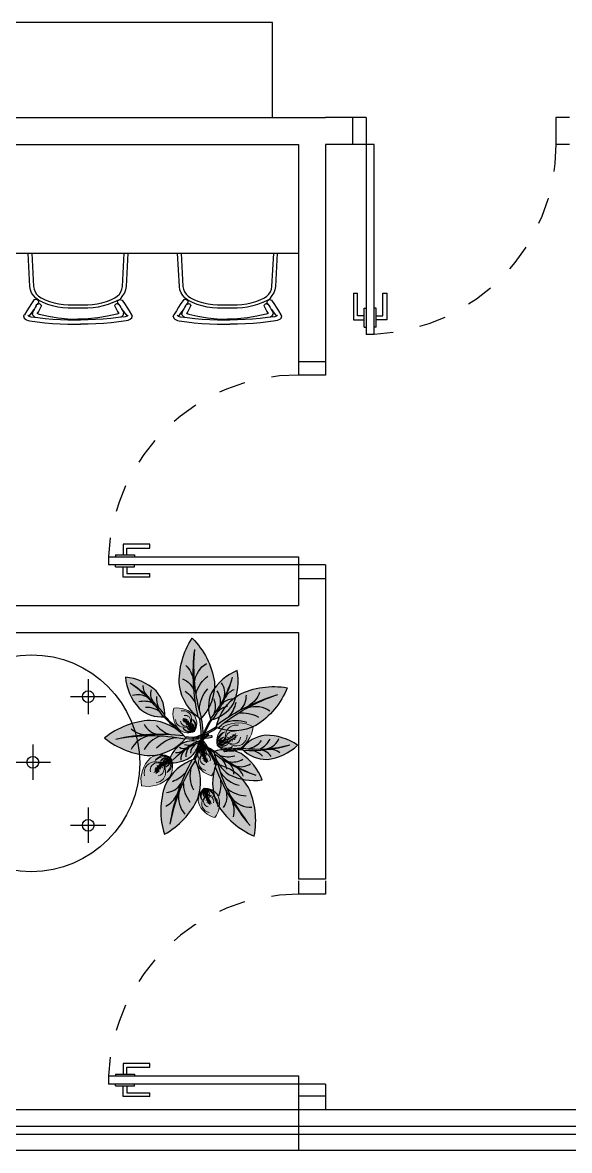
# Model space of a CAD drawing. Header units: millimetres. Extents: x 7034 to 7235, y -465 to -380.
# Drawn here: x 7088.527 to 7090.544, y -393.227 to -389.067 of the extents above; entities that cross this region are included whole.
import ezdxf

# ---------------------------------------------------------------- set-up
doc = ezdxf.new("R2010")
doc.units = ezdxf.units.MM
doc.header["$LTSCALE"] = 0.005
doc.linetypes.add('DASHED', pattern=[19.05, 12.7, -6.35])
for name, color, linetype in [('- COTAS', 12, 'Continuous'), ('ARQ-PEITORIAL', 4, 'Continuous'), ('ARQ_ESQUADRIA', 5, 'Continuous'), ('ARQ_JANELAALTA', 150, 'DASHED'), ('ARQ_MOBILIARIO 1', 8, 'Continuous'), ('ARQ_MOBILIARIO 2', 252, 'Continuous'), ('JANELA', 10, 'Continuous'), ('MESA', 7, 'Continuous'), ('NN_PISO', 8, 'Continuous')]:
    doc.layers.add(name, color=color, linetype=linetype)

# ---------------------------------------------------------------- blocks, each defined once
blk = doc.blocks.new('A$C133811AD')
at = {"layer": 'ARQ_ESQUADRIA'}
for p, q in [((0.6943, 1.3747), (0.6943, 1.3047)), ((0.6943, 1.3747), (0.7013, 1.3747)), ((0.7313, 1.4007), (0.7013, 1.4007)), ((0.7013, 0.7007), (0.7013, 1.4007)), ((0.7313, 1.4007), (0.7313, 0.7007)), ((0.7383, 1.3747), (0.7313, 1.3747)), ((0.7383, 1.3747), (0.7383, 1.3047)), ((0.6553, 1.3467), (0.6943, 1.3467)), ((0.6553, 1.2487), (0.6553, 1.3467)), ((0.6943, 1.3327), (0.6693, 1.3327)), ((0.6693, 1.3327), (0.6693, 1.2627)), ((0.7773, 1.3467), (0.7383, 1.3467)), ((0.7383, 1.3327), (0.7633, 1.3327)), ((0.7633, 1.3327), (0.7633, 1.2627)), ((0.7773, 1.2487), (0.7773, 1.3467)), ((0.6943, 1.3047), (0.7013, 1.3047)), ((0.7383, 1.3047), (0.7313, 1.3047)), ((0.6553, 1.2487), (0.6693, 1.2487)), ((0.6693, 1.2627), (0.6693, 1.2627)), ((0.6693, 1.2627), (0.6693, 1.2487)), ((0.7633, 1.2627), (0.7633, 1.2487)), ((0.7633, 1.2627), (0.7633, 1.2627)), ((0.7633, 1.2487), (0.7773, 1.2487)), ((0.7013, 0.7007), (0.6513, 0.7007)), ((0.7013, 0.6007), (0.7013, 0.7007)), ((0.7313, 0.7007), (0.7013, 0.7007)), ((1.4013, 0.6007), (1.4013, 0.7007)), ((1.4513, 0.7007), (1.4013, 0.7007)), ((0.7013, 0.6007), (0.6513, 0.6007)), ((1.4513, 0.6007), (1.4013, 0.6007))]:
    blk.add_line(p, q, dxfattribs=at)
at = {"layer": 'ARQ_JANELAALTA'}
blk.add_arc((0.7007, 0.7007), 0.7007, 0, 87.4911, dxfattribs=at)
blk = doc.blocks.new('folha Ant')
at = {"layer": 'MESA', "ltscale": 0.8}
h = blk.add_hatch(color=85, dxfattribs=at)
h.dxf.hatch_style = 1
h.set_gradient(color1=(103, 159, 96), color2=(179, 207, 175), one_color=1, tint=0.75, name='INVCURVED')
h.paths.add_polyline_path([(0.2266, 0.0676, 0.199512), (0.0989, 0.0067, 0.09675), (0.3533, 0.0075, -0.086654), (0.1023, -0.0053, 0.192489), (0.2266, -0.0624, 0.158608), (0.3953, 0.0026, 0.158608)])
h = blk.add_hatch(color=35, dxfattribs=at)
h.dxf.hatch_style = 1
h.set_gradient(color1=(179, 116, 77), color2=(114, 74, 49), one_color=1, tint=0.32, name='CURVED')
h.paths.add_polyline_path([(0.05, -0.0003), (0.0485, 0.0057, 0.033108), (0, 0, 0.809082), (0.002, -0.006, -0.032777)])
h.paths.add_polyline_path([(0.0973, 0.0049, 0.033108), (0.0485, 0.0057), (0.05, -0.0003, -0.032777), (0.0983, -0.001), (0.0953, 0.0026)])
h = blk.add_hatch(color=85, dxfattribs=at)
h.dxf.hatch_style = 1
h.set_gradient(color1=(103, 159, 96), color2=(52, 80, 48), one_color=1, tint=0.25)
h.paths.add_polyline_path([(0.3533, 0.0075, -0.09675), (0.0989, 0.0067, 0.007527), (0.0953, 0.0026, 0.014292), (0.1023, -0.0053, 0.086654)])
blk.add_lwpolyline([(0.0983, -0.001), (0.0953, 0.0026), (0.0973, 0.0049, 0.066288), (0, 0, 0.809082), (0.002, -0.006, -0.065625)], format="xyb", close=True, dxfattribs=at)
for centre, radius, start, end in [((0.2359, -0.1164), 0.1842, 92.9121, 139.7695), ((0.1515, 0.1013), 0.1129, 290.5634, 330.4539), ((0.211, -0.2242), 0.2922, 50.9055, 86.9554), ((0.2123, 0.0879), 0.0955, 283.0013, 333.1911), ((0.2359, 0.1215), 0.1842, 220.2305, 267.0879), ((0.2242, 0.6583), 0.6635, 259.119, 281.2235), ((0.1912, 0.7199), 0.7306, 263.0097, 282.8199), ((0.1144, 0.1192), 0.1187, 277.6411, 318.482), ((0.211, 0.2293), 0.2922, 273.0446, 309.0945), ((0.1127, -0.1239), 0.1214, 41.7528, 70.1061), ((0.1853, -0.0821), 0.0727, 27.7376, 79.2347), ((0.2381, -0.0995), 0.0902, 48.8027, 88.011)]:
    blk.add_arc(centre, radius, start, end, dxfattribs=at)
blk = doc.blocks.new('folha A')
at = {"layer": 'MESA', "ltscale": 0.8}
h = blk.add_hatch(color=7, dxfattribs=at)
h.dxf.hatch_style = 1
h.set_gradient(color1=(237, 238, 238), one_color=1, tint=1)
h.paths.add_polyline_path([(0.15, 0, 0.256909), (0.0543, 0.05, 0.240303), (0.0028, 0.0075, -0.358381), (0.0489, 0.0306, 0.270233), (0, 0, -0.348977), (0.0363, 0.0149, 0.25095), (0.0039, 0, -0.245389), (0.0298, 0.008, 0.153246), (0.0082, 0, 0.15184), (0.0296, -0.008, 0.001374), (0.0298, -0.008, -0.245389), (0.0039, 0, 0.25095), (0.0363, -0.0149, -0.348977), (0, 0, 0.270233), (0.0489, -0.0306, -0.358381), (0.0028, -0.0075, 0.240303), (0.0543, -0.05, 0.256909)])
edge = h.paths.add_edge_path(flags=16)
edge.add_arc((0.0098, 0.0552), 0.0552, 269.916, 271.4154, ccw=False)
edge.add_arc((0.011, -0.0487), 0.0487, 89.8163, 91.5152, ccw=False)
edge.add_arc((0.0098, 0.0552), 0.0552, 271.4154, 288.9745)
edge.add_spline(control_points=[(0.0278, 0.003), (0.0281, 0.003), (0.03, 0.0028), (0.032, 0.0025), (0.0337, 0.0022)], knot_values=[0.247151, 0.247151, 0.247151, 0.247151, 0.247786, 0.253074, 0.253074, 0.253074, 0.253074], degree=3, periodic=0)
edge.add_spline(control_points=[(0.0337, 0.0022), (0.0349, 0.0021), (0.0361, 0.0019), (0.0372, 0.0017)], knot_values=[0.243636, 0.243636, 0.243636, 0.243636, 0.247151, 0.247151, 0.247151, 0.247151], degree=3, periodic=0)
edge.add_spline(control_points=[(0.0372, 0.0017), (0.0385, 0.0015), (0.0405, 0.0013), (0.0424, 0.0011), (0.0431, 0.0011)], knot_values=[0.23773, 0.23773, 0.23773, 0.23773, 0.241748, 0.243636, 0.243636, 0.243636, 0.243636], degree=3, periodic=0)
edge.add_spline(control_points=[(0.0431, 0.0011), (0.044, 0.001), (0.045, 0.001), (0.0459, 0.001)], knot_values=[0.234818, 0.234818, 0.234818, 0.234818, 0.23773, 0.23773, 0.23773, 0.23773], degree=3, periodic=0)
edge.add_spline(control_points=[(0.0459, 0.001), (0.0472, 0.0009), (0.0485, 0.0009), (0.0498, 0.0009)], knot_values=[0.230931, 0.230931, 0.230931, 0.230931, 0.234818, 0.234818, 0.234818, 0.234818], degree=3, periodic=0)
edge.add_spline(control_points=[(0.0498, 0.0009), (0.0513, 0.0009), (0.0528, 0.0009), (0.0543, 0.0009)], knot_values=[0.226471, 0.226471, 0.226471, 0.226471, 0.230931, 0.230931, 0.230931, 0.230931], degree=3, periodic=0)
edge.add_spline(control_points=[(0.0543, 0.0009), (0.0547, 0.0009), (0.0564, 0.001), (0.0581, 0.001), (0.0594, 0.0011)], knot_values=[0.221526, 0.221526, 0.221526, 0.221526, 0.222579, 0.226471, 0.226471, 0.226471, 0.226471], degree=3, periodic=0)
edge.add_spline(control_points=[(0.0594, 0.0011), (0.0609, 0.0012), (0.0623, 0.0014), (0.0637, 0.0017)], knot_values=[0.217168, 0.217168, 0.217168, 0.217168, 0.221526, 0.221526, 0.221526, 0.221526], degree=3, periodic=0)
edge.add_spline(control_points=[(0.0637, 0.0017), (0.0648, 0.002), (0.066, 0.0024), (0.0672, 0.0029), (0.0674, 0.003)], knot_values=[0.213164, 0.213164, 0.213164, 0.213164, 0.216463, 0.217168, 0.217168, 0.217168, 0.217168], degree=3, periodic=0)
edge.add_spline(control_points=[(0.0674, 0.003), (0.0685, 0.0035), (0.07, 0.0044), (0.0718, 0.0051), (0.0724, 0.0052)], knot_values=[0.207777, 0.207777, 0.207777, 0.207777, 0.211372, 0.213164, 0.213164, 0.213164, 0.213164], degree=3, periodic=0)
edge.add_spline(control_points=[(0.0724, 0.0052), (0.0729, 0.0053), (0.0744, 0.0054), (0.0757, 0.0044), (0.0762, 0.0036)], knot_values=[0.203445, 0.203445, 0.203445, 0.203445, 0.204995, 0.207777, 0.207777, 0.207777, 0.207777], degree=3, periodic=0)
edge.add_spline(control_points=[(0.0762, 0.0036), (0.0763, 0.0036), (0.0768, 0.0026), (0.0767, 0.0012), (0.0763, 0), (0.0763, -0.0001)], knot_values=[0.199694, 0.199694, 0.199694, 0.199694, 0.199863, 0.203137, 0.203445, 0.203445, 0.203445, 0.203445], degree=3, periodic=0)
edge.add_spline(control_points=[(0.0763, -0.0001), (0.0761, -0.0008), (0.0757, -0.0017), (0.075, -0.0024), (0.0748, -0.0026)], knot_values=[0.196756, 0.196756, 0.196756, 0.196756, 0.198903, 0.199694, 0.199694, 0.199694, 0.199694], degree=3, periodic=0)
edge.add_spline(control_points=[(0.0748, -0.0026), (0.0743, -0.0031), (0.0734, -0.0037), (0.0725, -0.0042), (0.0722, -0.0043)], knot_values=[0.193643, 0.193643, 0.193643, 0.193643, 0.195869, 0.196756, 0.196756, 0.196756, 0.196756], degree=3, periodic=0)
edge.add_spline(control_points=[(0.0722, -0.0043), (0.0708, -0.0049), (0.0694, -0.0052), (0.0678, -0.0054)], knot_values=[0.189135, 0.189135, 0.189135, 0.189135, 0.193643, 0.193643, 0.193643, 0.193643], degree=3, periodic=0)
edge.add_spline(control_points=[(0.0678, -0.0054), (0.0677, -0.0054), (0.0667, -0.0056), (0.0657, -0.0057), (0.0648, -0.0058)], knot_values=[0.186092, 0.186092, 0.186092, 0.186092, 0.186502, 0.189135, 0.189135, 0.189135, 0.189135], degree=3, periodic=0)
edge.add_spline(control_points=[(0.0648, -0.0058), (0.0635, -0.0059), (0.0621, -0.006), (0.0608, -0.0061)], knot_values=[0.182083, 0.182083, 0.182083, 0.182083, 0.186092, 0.186092, 0.186092, 0.186092], degree=3, periodic=0)
edge.add_spline(control_points=[(0.0608, -0.0061), (0.0596, -0.0062), (0.0584, -0.0062), (0.0571, -0.0062)], knot_values=[0.178391, 0.178391, 0.178391, 0.178391, 0.182083, 0.182083, 0.182083, 0.182083], degree=3, periodic=0)
edge.add_spline(control_points=[(0.0571, -0.0062), (0.0568, -0.0062), (0.0555, -0.0063), (0.0543, -0.0063), (0.0534, -0.0063)], knot_values=[0.17468, 0.17468, 0.17468, 0.17468, 0.175797, 0.178391, 0.178391, 0.178391, 0.178391], degree=3, periodic=0)
edge.add_spline(control_points=[(0.0534, -0.0063), (0.0525, -0.0063), (0.0516, -0.0063), (0.0506, -0.0063)], knot_values=[0.171864, 0.171864, 0.171864, 0.171864, 0.17468, 0.17468, 0.17468, 0.17468], degree=3, periodic=0)
edge.add_spline(control_points=[(0.0506, -0.0063), (0.0494, -0.0063), (0.0482, -0.0063), (0.047, -0.0062)], knot_values=[0.16826, 0.16826, 0.16826, 0.16826, 0.171864, 0.171864, 0.171864, 0.171864], degree=3, periodic=0)
edge.add_spline(control_points=[(0.047, -0.0062), (0.0453, -0.0061), (0.0434, -0.006), (0.0414, -0.0057), (0.0411, -0.0057)], knot_values=[0.162342, 0.162342, 0.162342, 0.162342, 0.167388, 0.16826, 0.16826, 0.16826, 0.16826], degree=3, periodic=0)
edge.add_spline(control_points=[(0.0411, -0.0057), (0.0399, -0.0055), (0.0386, -0.0053), (0.0374, -0.005)], knot_values=[0.158654, 0.158654, 0.158654, 0.158654, 0.162342, 0.162342, 0.162342, 0.162342], degree=3, periodic=0)
edge.add_spline(control_points=[(0.0374, -0.005), (0.0365, -0.0049), (0.0357, -0.0047), (0.0348, -0.0045)], knot_values=[0.156033, 0.156033, 0.156033, 0.156033, 0.158654, 0.158654, 0.158654, 0.158654], degree=3, periodic=0)
edge.add_spline(control_points=[(0.0348, -0.0045), (0.0335, -0.0043), (0.0317, -0.004), (0.03, -0.0037), (0.0295, -0.0036)], knot_values=[0.15048, 0.15048, 0.15048, 0.15048, 0.154549, 0.156033, 0.156033, 0.156033, 0.156033], degree=3, periodic=0)
edge.add_arc((0.011, -0.0487), 0.0487, 67.7054, 89.8163)
at = {"layer": 'MESA', "lineweight": 5, "ltscale": 0.8}
h = blk.add_hatch(color=83, dxfattribs=at)
h.dxf.hatch_style = 1
h.set_gradient(color1=(117, 211, 105), one_color=1, tint=1)
h.paths.add_polyline_path([(0.0489, 0.0306, 0.358381), (0.0028, 0.0075, 0.02724), (0, 0, -0.270233)])
h.paths.add_polyline_path([(0.0039, 0, -0.25095), (0.0363, 0.0149, 0.348977), (0, 0, 0.348977), (0.0363, -0.0149, -0.25095)])
h.paths.add_polyline_path([(0.0298, 0.008, 0.245389), (0.0039, 0, 0.245389), (0.0298, -0.008, -0.153246), (0.0082, 0, -0.153246)], flags=17)
h.paths.add_polyline_path([(0, 0, 0.02724), (0.0028, -0.0075, 0.358381), (0.0489, -0.0306, -0.270233)])
h = blk.add_hatch(color=95, dxfattribs=at)
h.dxf.hatch_style = 1
h.set_gradient(color1=(68, 182, 53), color2=(121, 213, 109), one_color=1, tint=0.63, name='CYLINDER')
edge = h.paths.add_edge_path()
edge.add_spline(control_points=[(0.0722, -0.0043), (0.0725, -0.0042), (0.0734, -0.0037), (0.0743, -0.0031), (0.0748, -0.0026)], knot_values=[0.193643, 0.193643, 0.193643, 0.193643, 0.194531, 0.196756, 0.196756, 0.196756, 0.196756], degree=3, periodic=0)
edge.add_spline(control_points=[(0.0748, -0.0026), (0.075, -0.0024), (0.0757, -0.0017), (0.0761, -0.0008), (0.0763, -0.0001)], knot_values=[0.196756, 0.196756, 0.196756, 0.196756, 0.197548, 0.199694, 0.199694, 0.199694, 0.199694], degree=3, periodic=0)
edge.add_spline(control_points=[(0.0763, -0.0001), (0.0763, 0), (0.0767, 0.0012), (0.0768, 0.0026), (0.0763, 0.0036), (0.0762, 0.0036)], knot_values=[0.199694, 0.199694, 0.199694, 0.199694, 0.200002, 0.203276, 0.203445, 0.203445, 0.203445, 0.203445], degree=3, periodic=0)
edge.add_spline(control_points=[(0.0762, 0.0036), (0.0757, 0.0044), (0.0744, 0.0054), (0.0729, 0.0053), (0.0724, 0.0052)], knot_values=[0.203445, 0.203445, 0.203445, 0.203445, 0.206228, 0.207777, 0.207777, 0.207777, 0.207777], degree=3, periodic=0)
edge.add_spline(control_points=[(0.0724, 0.0052), (0.0718, 0.0051), (0.07, 0.0044), (0.0685, 0.0035), (0.0674, 0.003)], knot_values=[0.207777, 0.207777, 0.207777, 0.207777, 0.20957, 0.213164, 0.213164, 0.213164, 0.213164], degree=3, periodic=0)
edge.add_spline(control_points=[(0.0674, 0.003), (0.0672, 0.0029), (0.066, 0.0024), (0.0648, 0.002), (0.0637, 0.0017)], knot_values=[0.213164, 0.213164, 0.213164, 0.213164, 0.213868, 0.217168, 0.217168, 0.217168, 0.217168], degree=3, periodic=0)
edge.add_spline(control_points=[(0.0637, 0.0017), (0.0623, 0.0014), (0.0609, 0.0012), (0.0594, 0.0011)], knot_values=[0.217168, 0.217168, 0.217168, 0.217168, 0.221526, 0.221526, 0.221526, 0.221526], degree=3, periodic=0)
edge.add_spline(control_points=[(0.0594, 0.0011), (0.0581, 0.001), (0.0564, 0.001), (0.0547, 0.0009), (0.0543, 0.0009)], knot_values=[0.221526, 0.221526, 0.221526, 0.221526, 0.225418, 0.226471, 0.226471, 0.226471, 0.226471], degree=3, periodic=0)
edge.add_spline(control_points=[(0.0543, 0.0009), (0.0528, 0.0009), (0.0513, 0.0009), (0.0498, 0.0009)], knot_values=[0.226471, 0.226471, 0.226471, 0.226471, 0.230931, 0.230931, 0.230931, 0.230931], degree=3, periodic=0)
edge.add_spline(control_points=[(0.0498, 0.0009), (0.0485, 0.0009), (0.0472, 0.0009), (0.0459, 0.001)], knot_values=[0.230931, 0.230931, 0.230931, 0.230931, 0.234818, 0.234818, 0.234818, 0.234818], degree=3, periodic=0)
edge.add_spline(control_points=[(0.0459, 0.001), (0.045, 0.001), (0.044, 0.001), (0.0431, 0.0011)], knot_values=[0.234818, 0.234818, 0.234818, 0.234818, 0.23773, 0.23773, 0.23773, 0.23773], degree=3, periodic=0)
edge.add_spline(control_points=[(0.0431, 0.0011), (0.0424, 0.0011), (0.0405, 0.0013), (0.0385, 0.0015), (0.0372, 0.0017)], knot_values=[0.23773, 0.23773, 0.23773, 0.23773, 0.239619, 0.243636, 0.243636, 0.243636, 0.243636], degree=3, periodic=0)
edge.add_spline(control_points=[(0.0372, 0.0017), (0.0361, 0.0019), (0.0349, 0.0021), (0.0337, 0.0022)], knot_values=[0.243636, 0.243636, 0.243636, 0.243636, 0.247151, 0.247151, 0.247151, 0.247151], degree=3, periodic=0)
edge.add_spline(control_points=[(0.0337, 0.0022), (0.032, 0.0025), (0.03, 0.0028), (0.0281, 0.003), (0.0278, 0.003)], knot_values=[0.247151, 0.247151, 0.247151, 0.247151, 0.25244, 0.253074, 0.253074, 0.253074, 0.253074], degree=3, periodic=0)
edge.add_arc((0.011, 0.0487), 0.0487, 271.5152, 290.2274, ccw=False)
edge.add_arc((0.011, -0.0487), 0.0487, 67.7054, 88.4848, ccw=False)
edge.add_spline(control_points=[(0.0295, -0.0036), (0.03, -0.0037), (0.0317, -0.004), (0.0335, -0.0043), (0.0348, -0.0045)], knot_values=[0.15048, 0.15048, 0.15048, 0.15048, 0.151964, 0.156033, 0.156033, 0.156033, 0.156033], degree=3, periodic=0)
edge.add_spline(control_points=[(0.0348, -0.0045), (0.0357, -0.0047), (0.0365, -0.0049), (0.0374, -0.005)], knot_values=[0.156033, 0.156033, 0.156033, 0.156033, 0.158654, 0.158654, 0.158654, 0.158654], degree=3, periodic=0)
edge.add_spline(control_points=[(0.0374, -0.005), (0.0386, -0.0053), (0.0399, -0.0055), (0.0411, -0.0057)], knot_values=[0.158654, 0.158654, 0.158654, 0.158654, 0.162342, 0.162342, 0.162342, 0.162342], degree=3, periodic=0)
edge.add_spline(control_points=[(0.0411, -0.0057), (0.0414, -0.0057), (0.0434, -0.006), (0.0453, -0.0061), (0.047, -0.0062)], knot_values=[0.162342, 0.162342, 0.162342, 0.162342, 0.163214, 0.16826, 0.16826, 0.16826, 0.16826], degree=3, periodic=0)
edge.add_spline(control_points=[(0.047, -0.0062), (0.0482, -0.0063), (0.0494, -0.0063), (0.0506, -0.0063)], knot_values=[0.16826, 0.16826, 0.16826, 0.16826, 0.171864, 0.171864, 0.171864, 0.171864], degree=3, periodic=0)
edge.add_spline(control_points=[(0.0506, -0.0063), (0.0516, -0.0063), (0.0525, -0.0063), (0.0534, -0.0063)], knot_values=[0.171864, 0.171864, 0.171864, 0.171864, 0.17468, 0.17468, 0.17468, 0.17468], degree=3, periodic=0)
edge.add_spline(control_points=[(0.0534, -0.0063), (0.0543, -0.0063), (0.0555, -0.0063), (0.0568, -0.0062), (0.0571, -0.0062)], knot_values=[0.17468, 0.17468, 0.17468, 0.17468, 0.177274, 0.178391, 0.178391, 0.178391, 0.178391], degree=3, periodic=0)
edge.add_spline(control_points=[(0.0571, -0.0062), (0.0584, -0.0062), (0.0596, -0.0062), (0.0608, -0.0061)], knot_values=[0.178391, 0.178391, 0.178391, 0.178391, 0.182083, 0.182083, 0.182083, 0.182083], degree=3, periodic=0)
edge.add_spline(control_points=[(0.0608, -0.0061), (0.0621, -0.006), (0.0635, -0.0059), (0.0648, -0.0058)], knot_values=[0.182083, 0.182083, 0.182083, 0.182083, 0.186092, 0.186092, 0.186092, 0.186092], degree=3, periodic=0)
edge.add_spline(control_points=[(0.0648, -0.0058), (0.0657, -0.0057), (0.0667, -0.0056), (0.0677, -0.0054), (0.0678, -0.0054)], knot_values=[0.186092, 0.186092, 0.186092, 0.186092, 0.188726, 0.189135, 0.189135, 0.189135, 0.189135], degree=3, periodic=0)
edge.add_spline(control_points=[(0.0678, -0.0054), (0.0694, -0.0052), (0.0708, -0.0049), (0.0722, -0.0043)], knot_values=[0.189135, 0.189135, 0.189135, 0.189135, 0.193643, 0.193643, 0.193643, 0.193643], degree=3, periodic=0)
at = {"layer": 'MESA', "lineweight": 9, "ltscale": 0.8}
for p, q in [((0.0299, -0.0008), (0.0236, 0.0003)), ((0.0324, 0.0004), (0.0358, 0.0051)), ((0.0367, 0.001), (0.0414, 0.0073)), ((0.0435, -0.0027), (0.0427, 0.0041)), ((0.0455, -0.0007), (0.0466, 0.0032)), ((0.0507, -0.0021), (0.0477, 0.0086)), ((0.0545, -0.0006), (0.0538, 0.005)), ((0.0604, -0.0013), (0.0571, 0.0065)), ((0.0637, -0.0003), (0.0638, 0.0057)), ((0.0674, 0.0003), (0.0674, 0.0088)), ((0.071, 0.0011), (0.0736, 0.0087)), ((0.0744, 0.0005), (0.0836, -0.0024)), ((0.0745, 0.0023), (0.0809, 0.0072)), ((0.0331, -0.0017), (0.0356, -0.0058)), ((0.0359, -0.0021), (0.0384, -0.0071)), ((0.04, -0.0018), (0.0423, -0.0098)), ((0.0474, -0.0047), (0.0459, -0.0105)), ((0.0512, -0.005), (0.0493, -0.009)), ((0.0546, -0.0037), (0.0519, -0.0097)), ((0.0571, -0.0045), (0.0573, -0.0126)), ((0.0629, -0.0036), (0.0579, -0.0096)), ((0.0649, -0.0044), (0.0646, -0.0097)), ((0.0679, -0.003), (0.0676, -0.0121)), ((0.0718, -0.0029), (0.0733, -0.0082)), ((0.0731, -0.0013), (0.0781, -0.005))]:
    blk.add_line(p, q, dxfattribs=at)
for centre, radius, start, end in [((0.0702, -0.0218), 0.0735, 102.4876, 162.7777), ((0.0567, -0.062), 0.112, 33.595, 91.2278), ((0.0067, 0.0482), 0.0483, 273.5313, 328.711), ((0.0098, 0.0552), 0.0552, 269.916, 311.5613), ((0.011, -0.0487), 0.0487, 43.3703, 91.5152), ((0.0655, -0.0023), 0.025, 51.9712, 139.685), ((0.0788, 0.0012), 0.0378, 48.9446, 144.5333), ((0.0702, 0.0218), 0.0735, 197.2223, 257.5124), ((0.0067, -0.0482), 0.0483, 31.289, 86.4687), ((0.0676, -0.0011), 0.0254, 213.677, 332.8415), ((0.0804, 0.0017), 0.0409, 217.4348, 331.7322), ((0.0567, 0.062), 0.112, 268.7722, 326.405)]:
    blk.add_arc(centre, radius, start, end, dxfattribs=at)
at = {"layer": 'MESA', "color": 62, "lineweight": 5, "ltscale": 0.8}
for centre, radius, start, end in [((0.0507, -0.0267), 0.0573, 91.7664, 152.2545), ((0.0275, -0.0154), 0.0315, 73.8983, 150.8496), ((0.0399, -0.009), 0.0406, 77.1426, 158.365), ((0.034, -0.0228), 0.0378, 86.5852, 142.9351), ((0.0245, -0.0208), 0.0293, 79.5747, 134.724), ((0.0317, -0.0305), 0.0385, 92.8652, 127.7155), ((0.0507, 0.0267), 0.0573, 207.7455, 268.2336), ((0.0275, 0.0154), 0.0315, 209.1504, 286.1017), ((0.0399, 0.009), 0.0406, 201.635, 282.8574), ((0.034, 0.0228), 0.0378, 217.0649, 273.4148), ((0.0245, 0.0208), 0.0293, 225.276, 280.4253), ((0.0317, 0.0305), 0.0385, 232.2845, 267.1348)]:
    blk.add_arc(centre, radius, start, end, dxfattribs=at)
blk.add_open_spline([(0.0295, -0.0036), (0.03, -0.0037), (0.0339, -0.0043), (0.0429, -0.0064), (0.0552, -0.0064), (0.0655, -0.0059), (0.0723, -0.0047), (0.0754, -0.0023), (0.0766, 0.0004), (0.0769, 0.0036), (0.0738, 0.0058), (0.0702, 0.0046), (0.0648, 0.0013), (0.0544, 0.0009), (0.0416, 0.0008), (0.0325, 0.0025), (0.0281, 0.003), (0.0278, 0.003)], degree=3, knots=[0.1504802, 0.1504802, 0.1504802, 0.1504802, 0.1519644, 0.163214, 0.177274, 0.1887256, 0.1945307, 0.1975476, 0.2000024, 0.2032763, 0.2062279, 0.2095699, 0.2138685, 0.2254176, 0.2396186, 0.2524399, 0.2530743, 0.2530743, 0.2530743, 0.2530743], dxfattribs=at)
blk = doc.blocks.new('Anturio Completa')
at = {"layer": 'MESA', "xscale": -1}
for p, rotation in [((0.0382, -0.3934), 275.9103487005754), ((0.0047, -0.3743), 209.3422747969654)]:
    blk.add_blockref('folha Ant', p, dxfattribs=dict(at, rotation=rotation))
at = {"layer": 'MESA'}
for name, p, xscale, yscale, zscale, rotation in [('folha Ant', (-0.0545, -0.3355), 0.6875195991113106, 0.6875195991113106, 0.6875195991113106, 134.6123703789177), ('folha Ant', (0.0396, -0.3604), 0.6875195991112988, 0.6875195991112988, 0.6875195991112988, 62.02852832027476), ('folha A', (0.0091, -0.3436), 0.7678141644548924, 0.7678141644548924, 0.7678141644548924, 132.2423739965674), ('folha Ant', (0.06, -0.3566), 0.4588451896756128, 0.4588451896756128, 0.4588451896756128, 214.0760858842101), ('folha Ant', (0.0225, -0.3869), 0.6875195991113231, 0.6875195991113231, 0.6875195991113231, 329.7037252995857), ('folha Ant', (0.1178, -0.4144), 0.6875195991112374, 0.6875195991112374, 0.6875195991112374, 3.732606609119444), ('folha A', (0.0322, -0.3992), 0.7678141644548586, 0.7678141644548586, 0.7678141644548586, 290.0444626994612), ('folha A', (0.0446, -0.5537), 0.7678141644548586, 0.7678141644548586, 0.7678141644548586, 290.0444626994612)]:
    blk.add_blockref(name, p, dxfattribs=dict(at, xscale=xscale, yscale=yscale, zscale=zscale, rotation=rotation))
for name, p, rotation in [('folha A', (0.0917, -0.3951), 27.2090412711087), ('folha Ant', (0.0722, -0.3656), 180), ('folha Ant', (0.0428, -0.3558), 248.0349850699403), ('folha Ant', (0.0423, -0.3813), 297.7195320534174), ('folha A', (-0.0806, -0.4387), 224.8255080541778)]:
    blk.add_blockref(name, p, dxfattribs=dict(at, rotation=rotation))

msp = doc.modelspace()

# ---------------------------------------------------------------- linework, layer by layer
at = {"layer": 'ARQ-PEITORIAL'}
for p, q in [((7087.2493, -389.4169), (7089.6443, -389.4169)), ((7089.7443, -389.4169), (7089.7443, -389.5169)), ((7087.2493, -389.5169), (7089.5443, -389.5169)), ((7089.5443, -389.5169), (7089.5443, -390.3169)), ((7089.6443, -389.5169), (7089.6443, -390.3169)), ((7089.7443, -389.5169), (7089.6443, -389.5169)), ((7089.5443, -390.3169), (7089.6443, -390.3169)), ((7089.5443, -391.1169), (7089.5443, -391.2169)), ((7087.2493, -391.2169), (7089.5443, -391.2169)), ((7087.2493, -391.3169), (7089.5443, -391.3169)), ((7089.5443, -391.3169), (7089.5443, -392.2269)), ((7089.6443, -392.2269), (7089.5443, -392.2269)), ((7089.6443, -393.0269), (7089.5443, -393.0269)), ((7089.5443, -393.0269), (7089.5443, -393.0769)), ((7089.6443, -393.0269), (7089.6443, -393.0769))]:
    msp.add_line(p, q, dxfattribs=at)
for points in [[(7089.7443, -389.4169), (7089.6443, -389.4169)], [(7089.5443, -391.1169), (7089.6443, -391.1169), (7089.6443, -391.3669), (7089.6443, -392.2269)]]:
    msp.add_lwpolyline(points, dxfattribs=at)
at = {"layer": 'ARQ_ESQUADRIA'}
for p, q in [((7089.5443, -390.3169), (7089.5443, -390.3669)), ((7089.6443, -390.3169), (7089.6443, -390.3669)), ((7089.6443, -390.3669), (7089.5443, -390.3669)), ((7088.8982, -390.9909), (7088.8982, -391.0299)), ((7088.9962, -390.9909), (7088.8982, -390.9909)), ((7088.9962, -391.0049), (7088.9962, -390.9909)), ((7088.8443, -391.0369), (7088.8443, -391.0669)), ((7088.8443, -391.0369), (7089.5443, -391.0369)), ((7088.8702, -391.0299), (7088.8702, -391.0369)), ((7088.8702, -391.0299), (7088.9402, -391.0299)), ((7088.9122, -391.0049), (7088.9822, -391.0049)), ((7088.9122, -391.0299), (7088.9122, -391.0049)), ((7088.9402, -391.0299), (7088.9402, -391.0369)), ((7088.9822, -391.0049), (7088.9962, -391.0049)), ((7089.5443, -391.0369), (7089.5443, -391.0669)), ((7089.5443, -391.0669), (7088.8443, -391.0669)), ((7088.8702, -391.0739), (7088.8702, -391.0669)), ((7088.8702, -391.0739), (7088.9402, -391.0739)), ((7088.8982, -391.1129), (7088.8982, -391.0739)), ((7088.9122, -391.0739), (7088.9122, -391.0989)), ((7088.9402, -391.0739), (7088.9402, -391.0669)), ((7089.6443, -391.0669), (7089.5443, -391.0669)), ((7089.5443, -391.0669), (7089.5443, -391.1169)), ((7089.6443, -391.0669), (7089.6443, -391.1169)), ((7088.9962, -391.1129), (7088.8982, -391.1129)), ((7088.9122, -391.0989), (7088.9822, -391.0989)), ((7088.9822, -391.0989), (7088.9962, -391.0989)), ((7088.9962, -391.1129), (7088.9962, -391.0989)), ((7089.5443, -393.0769), (7089.5443, -393.2269)), ((7086.0193, -393.1369), (7090.8443, -393.1369)), ((7086.0193, -393.1669), (7090.8443, -393.1669))]:
    msp.add_line(p, q, dxfattribs=at)
at = {"layer": 'ARQ_JANELAALTA'}
msp.add_arc((7089.5443, -391.0675), 0.7007, 90, 177.4911, dxfattribs=at)
at = {"layer": 'ARQ_MOBILIARIO 1', "linetype": 'Continuous'}
msp.add_line((7087.8493, -389.9169), (7089.5443, -389.9169), dxfattribs=at)
msp.add_lwpolyline([(7088.0493, -389.4169), (7089.4493, -389.4169), (7089.4493, -389.0669), (7088.0493, -389.0669)], close=True, dxfattribs=at)
at = {"layer": 'ARQ_MOBILIARIO 2'}
for p, q in [((7088.5544, -390.0406), (7088.5476, -389.9169)), ((7088.5608, -389.9169), (7088.5676, -390.0401)), ((7088.8954, -390.0401), (7088.9022, -389.9169)), ((7088.9155, -389.9169), (7088.9087, -390.0406)), ((7089.1055, -390.0406), (7089.0987, -389.9169)), ((7089.112, -389.9169), (7089.1188, -390.0401)), ((7089.4465, -390.0401), (7089.4533, -389.9169)), ((7089.4666, -389.9169), (7089.4598, -390.0406)), ((7088.5562, -390.0523), (7088.5544, -390.0406)), ((7088.5676, -390.0401), (7088.5693, -390.05)), ((7088.8937, -390.05), (7088.8954, -390.0401)), ((7088.9087, -390.0406), (7088.9068, -390.0523)), ((7089.1074, -390.0523), (7089.1055, -390.0406)), ((7089.1188, -390.0401), (7089.1204, -390.05)), ((7089.4449, -390.05), (7089.4465, -390.0401)), ((7089.4598, -390.0406), (7089.4579, -390.0523)), ((7088.5605, -390.0635), (7088.5562, -390.0523)), ((7088.5671, -390.0737), (7088.5605, -390.0635)), ((7088.5756, -390.0828), (7088.5671, -390.0737)), ((7088.5693, -390.05), (7088.5731, -390.0595)), ((7088.5731, -390.0595), (7088.5789, -390.0681)), ((7088.5858, -390.0906), (7088.5756, -390.0828)), ((7088.5789, -390.0681), (7088.5864, -390.0756)), ((7088.5864, -390.0756), (7088.5953, -390.0818)), ((7088.5953, -390.0818), (7088.6106, -390.0895)), ((7088.8524, -390.0895), (7088.8677, -390.0818)), ((7088.8677, -390.0818), (7088.8766, -390.0756)), ((7088.8766, -390.0756), (7088.8842, -390.0681)), ((7088.8842, -390.0681), (7088.89, -390.0595)), ((7088.896, -390.0737), (7088.8865, -390.0867)), ((7088.89, -390.0595), (7088.8937, -390.05)), ((7088.9025, -390.0635), (7088.896, -390.0737)), ((7088.9068, -390.0523), (7088.9025, -390.0635)), ((7089.1116, -390.0635), (7089.1074, -390.0523)), ((7089.1182, -390.0737), (7089.1116, -390.0635)), ((7089.1267, -390.0828), (7089.1182, -390.0737)), ((7089.1204, -390.05), (7089.1242, -390.0595)), ((7089.1242, -390.0595), (7089.13, -390.0681)), ((7089.1369, -390.0906), (7089.1267, -390.0828)), ((7089.13, -390.0681), (7089.1375, -390.0756)), ((7089.1375, -390.0756), (7089.1464, -390.0818)), ((7089.1464, -390.0818), (7089.1618, -390.0895)), ((7089.4035, -390.0895), (7089.4189, -390.0818)), ((7089.4189, -390.0818), (7089.4277, -390.0756)), ((7089.4277, -390.0756), (7089.4353, -390.0681)), ((7089.4353, -390.0681), (7089.4411, -390.0595)), ((7089.4471, -390.0737), (7089.4376, -390.0867)), ((7089.4411, -390.0595), (7089.4449, -390.05)), ((7089.4536, -390.0635), (7089.4471, -390.0737)), ((7089.4579, -390.0523), (7089.4536, -390.0635)), ((7088.5514, -390.1172), (7088.5432, -390.13)), ((7088.5577, -390.1072), (7088.5514, -390.1172)), ((7088.5703, -390.0887), (7088.5577, -390.1072)), ((7088.5708, -390.1233), (7088.568, -390.1268)), ((7088.5738, -390.1179), (7088.5697, -390.1254)), ((7088.5703, -390.0887), (7088.5797, -390.087)), ((7088.5771, -390.1118), (7088.5738, -390.1179)), ((7088.5776, -390.111), (7088.5771, -390.1118)), ((7088.5776, -390.111), (7088.5801, -390.107)), ((7088.5797, -390.087), (7088.5865, -390.093)), ((7088.5801, -390.107), (7088.59, -390.1029)), ((7088.5809, -390.1059), (7088.5847, -390.1013)), ((7088.5865, -390.093), (7088.5847, -390.1013)), ((7088.6025, -390.099), (7088.5858, -390.0906)), ((7088.5932, -390.1183), (7088.5897, -390.1248)), ((7088.59, -390.1029), (7088.5966, -390.1107)), ((7088.5966, -390.1107), (7088.5932, -390.1183)), ((7088.6199, -390.1064), (7088.6025, -390.099)), ((7088.6106, -390.0895), (7088.6267, -390.0959)), ((7088.6381, -390.1122), (7088.6199, -390.1064)), ((7088.6267, -390.0959), (7088.6433, -390.1009)), ((7088.6569, -390.1164), (7088.6381, -390.1122)), ((7088.6433, -390.1009), (7088.6604, -390.1047)), ((7088.676, -390.1189), (7088.6569, -390.1164)), ((7088.6604, -390.1047), (7088.6778, -390.107)), ((7088.6953, -390.1198), (7088.676, -390.1189)), ((7088.6778, -390.107), (7088.6953, -390.1079)), ((7088.6953, -390.1079), (7088.7677, -390.1079)), ((7088.7677, -390.1198), (7088.6953, -390.1198)), ((7088.7677, -390.1079), (7088.7853, -390.107)), ((7088.787, -390.1189), (7088.7677, -390.1198)), ((7088.7853, -390.107), (7088.8026, -390.1047)), ((7088.8061, -390.1164), (7088.787, -390.1189)), ((7088.8026, -390.1047), (7088.8197, -390.1009)), ((7088.8249, -390.1122), (7088.8061, -390.1164)), ((7088.8197, -390.1009), (7088.8363, -390.0959)), ((7088.8431, -390.1064), (7088.8249, -390.1122)), ((7088.8363, -390.0959), (7088.8524, -390.0895)), ((7088.8606, -390.099), (7088.8431, -390.1064)), ((7088.8606, -390.099), (7088.8865, -390.0867)), ((7088.8665, -390.1107), (7088.873, -390.1029)), ((7088.8665, -390.1107), (7088.8698, -390.1183)), ((7088.8698, -390.1183), (7088.8733, -390.1248)), ((7088.873, -390.1029), (7088.8829, -390.107)), ((7088.8777, -390.0933), (7088.8851, -390.0881)), ((7088.8784, -390.1016), (7088.8777, -390.0933)), ((7088.8822, -390.1059), (7088.8784, -390.1016)), ((7088.8855, -390.111), (7088.8829, -390.107)), ((7088.8851, -390.0881), (7088.894, -390.0906)), ((7088.8855, -390.111), (7088.8859, -390.1118)), ((7088.8859, -390.1118), (7088.8892, -390.1179)), ((7088.8892, -390.1179), (7088.8934, -390.1254)), ((7088.8922, -390.1233), (7088.895, -390.1268)), ((7088.894, -390.0906), (7088.9053, -390.1072)), ((7088.9053, -390.1072), (7088.9116, -390.1172)), ((7088.9116, -390.1172), (7088.9198, -390.13)), ((7089.1026, -390.1172), (7089.0943, -390.13)), ((7089.1088, -390.1072), (7089.1026, -390.1172)), ((7089.1214, -390.0887), (7089.1088, -390.1072)), ((7089.1219, -390.1233), (7089.1191, -390.1268)), ((7089.1249, -390.1179), (7089.1208, -390.1254)), ((7089.1214, -390.0887), (7089.1308, -390.087)), ((7089.1282, -390.1118), (7089.1249, -390.1179)), ((7089.1287, -390.111), (7089.1282, -390.1118)), ((7089.1287, -390.111), (7089.1312, -390.107)), ((7089.1308, -390.087), (7089.1376, -390.093)), ((7089.1312, -390.107), (7089.1411, -390.1029)), ((7089.132, -390.1059), (7089.1359, -390.1013)), ((7089.1376, -390.093), (7089.1359, -390.1013)), ((7089.1536, -390.099), (7089.1369, -390.0906)), ((7089.1443, -390.1183), (7089.1409, -390.1248)), ((7089.1411, -390.1029), (7089.1477, -390.1107)), ((7089.1477, -390.1107), (7089.1443, -390.1183)), ((7089.1711, -390.1064), (7089.1536, -390.099)), ((7089.1618, -390.0895), (7089.1778, -390.0959)), ((7089.1893, -390.1122), (7089.1711, -390.1064)), ((7089.1778, -390.0959), (7089.1944, -390.1009)), ((7089.208, -390.1164), (7089.1893, -390.1122)), ((7089.1944, -390.1009), (7089.2115, -390.1047)), ((7089.2271, -390.1189), (7089.208, -390.1164)), ((7089.2115, -390.1047), (7089.2289, -390.107)), ((7089.2464, -390.1198), (7089.2271, -390.1189)), ((7089.2289, -390.107), (7089.2464, -390.1079)), ((7089.2464, -390.1079), (7089.3188, -390.1079)), ((7089.3188, -390.1198), (7089.2464, -390.1198)), ((7089.3188, -390.1079), (7089.3364, -390.107)), ((7089.3382, -390.1189), (7089.3188, -390.1198)), ((7089.3364, -390.107), (7089.3538, -390.1047)), ((7089.3573, -390.1164), (7089.3382, -390.1189)), ((7089.3538, -390.1047), (7089.3708, -390.1009)), ((7089.376, -390.1122), (7089.3573, -390.1164)), ((7089.3708, -390.1009), (7089.3875, -390.0959)), ((7089.3942, -390.1064), (7089.376, -390.1122)), ((7089.3875, -390.0959), (7089.4035, -390.0895)), ((7089.4117, -390.099), (7089.3942, -390.1064)), ((7089.4117, -390.099), (7089.4376, -390.0867)), ((7089.4176, -390.1107), (7089.4241, -390.1029)), ((7089.4176, -390.1107), (7089.4209, -390.1183)), ((7089.4209, -390.1183), (7089.4244, -390.1248)), ((7089.4241, -390.1029), (7089.4341, -390.107)), ((7089.4288, -390.0933), (7089.4362, -390.0881)), ((7089.4295, -390.1016), (7089.4288, -390.0933)), ((7089.4333, -390.1059), (7089.4295, -390.1016)), ((7089.4366, -390.111), (7089.4341, -390.107)), ((7089.4362, -390.0881), (7089.4452, -390.0906)), ((7089.4366, -390.111), (7089.437, -390.1118)), ((7089.437, -390.1118), (7089.4404, -390.1179)), ((7089.4404, -390.1179), (7089.4445, -390.1254)), ((7089.4433, -390.1233), (7089.4461, -390.1268)), ((7089.4452, -390.0906), (7089.4565, -390.1072)), ((7089.4565, -390.1072), (7089.4627, -390.1172)), ((7089.4627, -390.1172), (7089.471, -390.13)), ((7088.5315, -390.1507), (7088.5322, -390.1479)), ((7088.5315, -390.1507), (7088.5323, -390.1537)), ((7088.533, -390.1454), (7088.5322, -390.1479)), ((7088.5323, -390.1537), (7088.5334, -390.1567)), ((7088.533, -390.1454), (7088.5339, -390.1443)), ((7088.5334, -390.1567), (7088.5373, -390.1608)), ((7088.5432, -390.13), (7088.5339, -390.1443)), ((7088.5373, -390.1608), (7088.5421, -390.1637)), ((7088.5421, -390.1637), (7088.5475, -390.1657)), ((7088.5467, -390.1467), (7088.5489, -390.1488)), ((7088.5475, -390.1657), (7088.5537, -390.1674)), ((7088.5489, -390.1488), (7088.5504, -390.1497)), ((7088.5504, -390.1497), (7088.5536, -390.1509)), ((7088.5587, -390.1388), (7088.5506, -390.1498)), ((7088.5536, -390.1509), (7088.5576, -390.152)), ((7088.5576, -390.152), (7088.5837, -390.1553)), ((7088.568, -390.1268), (7088.5587, -390.1388)), ((7088.5642, -390.1352), (7088.5632, -390.1405)), ((7088.564, -390.1432), (7088.5632, -390.1405)), ((7088.564, -390.1432), (7088.5648, -390.1459)), ((7088.5697, -390.1254), (7088.5642, -390.1352)), ((7088.5648, -390.1459), (7088.5682, -390.1501)), ((7088.5682, -390.1501), (7088.5728, -390.1535)), ((7088.5728, -390.1535), (7088.5742, -390.1541)), ((7088.5802, -390.1372), (7088.5807, -390.1388)), ((7088.5807, -390.1388), (7088.581, -390.1392)), ((7088.581, -390.1392), (7088.5823, -390.1401)), ((7088.5855, -390.1324), (7088.5814, -390.1395)), ((7088.5823, -390.1401), (7088.5851, -390.1413)), ((7088.5837, -390.1553), (7088.6109, -390.1583)), ((7088.5851, -390.1413), (7088.5889, -390.1427)), ((7088.5897, -390.1248), (7088.5855, -390.1324)), ((7088.5889, -390.1427), (7088.6223, -390.1503)), ((7088.6109, -390.1583), (7088.6385, -390.1607)), ((7088.6223, -390.1503), (7088.6578, -390.1561)), ((7088.6385, -390.1607), (7088.6664, -390.1624)), ((7088.6578, -390.1561), (7088.6943, -390.1596)), ((7088.6664, -390.1624), (7088.6945, -390.1635)), ((7088.6943, -390.1596), (7088.7315, -390.1604)), ((7088.6945, -390.1635), (7088.7227, -390.1638)), ((7088.7227, -390.1638), (7088.7403, -390.1638)), ((7088.7687, -390.1596), (7088.7315, -390.1604)), ((7088.7686, -390.1635), (7088.7403, -390.1638)), ((7088.7967, -390.1624), (7088.7686, -390.1635)), ((7088.8053, -390.1561), (7088.7687, -390.1596)), ((7088.8245, -390.1607), (7088.7967, -390.1624)), ((7088.8407, -390.1503), (7088.8053, -390.1561)), ((7088.8521, -390.1583), (7088.8245, -390.1607)), ((7088.8742, -390.1427), (7088.8407, -390.1503)), ((7088.8793, -390.1553), (7088.8521, -390.1583)), ((7088.8733, -390.1248), (7088.8775, -390.1324)), ((7088.878, -390.1413), (7088.8742, -390.1427)), ((7088.8775, -390.1324), (7088.8816, -390.1395)), ((7088.8807, -390.1401), (7088.878, -390.1413)), ((7088.9055, -390.152), (7088.8793, -390.1553)), ((7088.882, -390.1392), (7088.8807, -390.1401)), ((7088.8823, -390.1388), (7088.882, -390.1392)), ((7088.8828, -390.1372), (7088.8823, -390.1388)), ((7088.8902, -390.1535), (7088.8888, -390.1541)), ((7088.8948, -390.1501), (7088.8902, -390.1535)), ((7088.8934, -390.1254), (7088.8989, -390.1352)), ((7088.8982, -390.1459), (7088.8948, -390.1501)), ((7088.895, -390.1268), (7088.9043, -390.1388)), ((7088.8991, -390.1432), (7088.8982, -390.1459)), ((7088.8989, -390.1352), (7088.8998, -390.1405)), ((7088.8991, -390.1432), (7088.8998, -390.1405)), ((7088.9043, -390.1388), (7088.9124, -390.1498)), ((7088.9094, -390.1509), (7088.9055, -390.152)), ((7088.9155, -390.1657), (7088.9093, -390.1674)), ((7088.9126, -390.1497), (7088.9094, -390.1509)), ((7088.9142, -390.1488), (7088.9126, -390.1497)), ((7088.9163, -390.1467), (7088.9142, -390.1488)), ((7088.9209, -390.1637), (7088.9155, -390.1657)), ((7088.9198, -390.13), (7088.9291, -390.1443)), ((7088.9257, -390.1608), (7088.9209, -390.1637)), ((7088.9296, -390.1567), (7088.9257, -390.1608)), ((7088.9301, -390.1454), (7088.9291, -390.1443)), ((7088.9296, -390.1567), (7088.9306, -390.154)), ((7088.9301, -390.1454), (7088.9308, -390.1479)), ((7088.9315, -390.1507), (7088.9306, -390.154)), ((7088.9315, -390.1507), (7088.9308, -390.1479)), ((7089.0827, -390.1507), (7089.0833, -390.1479)), ((7089.0827, -390.1507), (7089.0835, -390.1537)), ((7089.0841, -390.1454), (7089.0833, -390.1479)), ((7089.0835, -390.1537), (7089.0845, -390.1567)), ((7089.0841, -390.1454), (7089.085, -390.1443)), ((7089.0845, -390.1567), (7089.0885, -390.1608)), ((7089.0943, -390.13), (7089.085, -390.1443)), ((7089.0885, -390.1608), (7089.0933, -390.1637)), ((7089.0933, -390.1637), (7089.0986, -390.1657)), ((7089.0978, -390.1467), (7089.1, -390.1488)), ((7089.0986, -390.1657), (7089.1049, -390.1674)), ((7089.1, -390.1488), (7089.1016, -390.1497)), ((7089.1016, -390.1497), (7089.1047, -390.1509)), ((7089.1099, -390.1388), (7089.1017, -390.1498)), ((7089.1047, -390.1509), (7089.1087, -390.152)), ((7089.1087, -390.152), (7089.1348, -390.1553)), ((7089.1191, -390.1268), (7089.1099, -390.1388)), ((7089.1153, -390.1352), (7089.1143, -390.1405)), ((7089.1151, -390.1432), (7089.1143, -390.1405)), ((7089.1151, -390.1432), (7089.116, -390.1459)), ((7089.1208, -390.1254), (7089.1153, -390.1352)), ((7089.116, -390.1459), (7089.1193, -390.1501)), ((7089.1193, -390.1501), (7089.1239, -390.1535)), ((7089.1239, -390.1535), (7089.1254, -390.1541)), ((7089.1313, -390.1372), (7089.1318, -390.1388)), ((7089.1318, -390.1388), (7089.1322, -390.1392)), ((7089.1322, -390.1392), (7089.1335, -390.1401)), ((7089.1366, -390.1324), (7089.1325, -390.1395)), ((7089.1335, -390.1401), (7089.1362, -390.1413)), ((7089.1348, -390.1553), (7089.162, -390.1583)), ((7089.1362, -390.1413), (7089.14, -390.1427)), ((7089.1409, -390.1248), (7089.1366, -390.1324)), ((7089.14, -390.1427), (7089.1734, -390.1503)), ((7089.162, -390.1583), (7089.1896, -390.1607)), ((7089.1734, -390.1503), (7089.2089, -390.1561)), ((7089.1896, -390.1607), (7089.2175, -390.1624)), ((7089.2089, -390.1561), (7089.2455, -390.1596)), ((7089.2175, -390.1624), (7089.2456, -390.1635)), ((7089.2455, -390.1596), (7089.2826, -390.1604)), ((7089.2456, -390.1635), (7089.2738, -390.1638)), ((7089.2738, -390.1638), (7089.2914, -390.1638)), ((7089.3198, -390.1596), (7089.2826, -390.1604)), ((7089.3197, -390.1635), (7089.2914, -390.1638)), ((7089.3478, -390.1624), (7089.3197, -390.1635)), ((7089.3564, -390.1561), (7089.3198, -390.1596)), ((7089.3757, -390.1607), (7089.3478, -390.1624)), ((7089.3918, -390.1503), (7089.3564, -390.1561)), ((7089.4033, -390.1583), (7089.3757, -390.1607)), ((7089.4253, -390.1427), (7089.3918, -390.1503)), ((7089.4305, -390.1553), (7089.4033, -390.1583)), ((7089.4244, -390.1248), (7089.4287, -390.1324)), ((7089.4291, -390.1413), (7089.4253, -390.1427)), ((7089.4287, -390.1324), (7089.4327, -390.1395)), ((7089.4318, -390.1401), (7089.4291, -390.1413)), ((7089.4566, -390.152), (7089.4305, -390.1553)), ((7089.4331, -390.1392), (7089.4318, -390.1401)), ((7089.4335, -390.1388), (7089.4331, -390.1392)), ((7089.434, -390.1372), (7089.4335, -390.1388)), ((7089.4414, -390.1535), (7089.4399, -390.1541)), ((7089.446, -390.1501), (7089.4414, -390.1535)), ((7089.4445, -390.1254), (7089.45, -390.1352)), ((7089.4493, -390.1459), (7089.446, -390.1501)), ((7089.4461, -390.1268), (7089.4554, -390.1388)), ((7089.4502, -390.1432), (7089.4493, -390.1459)), ((7089.45, -390.1352), (7089.451, -390.1405)), ((7089.4502, -390.1432), (7089.451, -390.1405)), ((7089.4554, -390.1388), (7089.4636, -390.1498)), ((7089.4606, -390.1509), (7089.4566, -390.152)), ((7089.4667, -390.1657), (7089.4604, -390.1674)), ((7089.4637, -390.1497), (7089.4606, -390.1509)), ((7089.4653, -390.1488), (7089.4637, -390.1497)), ((7089.4674, -390.1467), (7089.4653, -390.1488)), ((7089.472, -390.1637), (7089.4667, -390.1657)), ((7089.471, -390.13), (7089.4803, -390.1443)), ((7089.4768, -390.1608), (7089.472, -390.1637)), ((7089.4808, -390.1567), (7089.4768, -390.1608)), ((7089.4812, -390.1454), (7089.4803, -390.1443)), ((7089.4808, -390.1567), (7089.4817, -390.154)), ((7089.4812, -390.1454), (7089.482, -390.1479)), ((7089.4826, -390.1507), (7089.4817, -390.154)), ((7089.4826, -390.1507), (7089.482, -390.1479)), ((7088.5537, -390.1674), (7088.5814, -390.1709)), ((7088.5814, -390.1709), (7088.609, -390.1739)), ((7088.609, -390.1739), (7088.637, -390.1764)), ((7088.637, -390.1764), (7088.6654, -390.1781)), ((7088.6654, -390.1781), (7088.694, -390.1792)), ((7088.694, -390.1792), (7088.7226, -390.1796)), ((7088.7226, -390.1796), (7088.7404, -390.1796)), ((7088.7691, -390.1792), (7088.7404, -390.1796)), ((7088.7976, -390.1781), (7088.7691, -390.1792)), ((7088.826, -390.1764), (7088.7976, -390.1781)), ((7088.8541, -390.1739), (7088.826, -390.1764)), ((7088.8817, -390.1709), (7088.8541, -390.1739)), ((7088.9093, -390.1674), (7088.8817, -390.1709)), ((7089.1049, -390.1674), (7089.1325, -390.1709)), ((7089.1325, -390.1709), (7089.1601, -390.1739)), ((7089.1601, -390.1739), (7089.1881, -390.1764)), ((7089.1881, -390.1764), (7089.2165, -390.1781)), ((7089.2165, -390.1781), (7089.2451, -390.1792)), ((7089.2451, -390.1792), (7089.2737, -390.1796)), ((7089.2737, -390.1796), (7089.2916, -390.1796)), ((7089.3202, -390.1792), (7089.2916, -390.1796)), ((7089.3488, -390.1781), (7089.3202, -390.1792)), ((7089.3771, -390.1764), (7089.3488, -390.1781)), ((7089.4052, -390.1739), (7089.3771, -390.1764)), ((7089.4328, -390.1709), (7089.4052, -390.1739)), ((7089.4604, -390.1674), (7089.4328, -390.1709))]:
    msp.add_line(p, q, dxfattribs=at)
at = {"layer": 'JANELA'}
for p, q in [((7090.7193, -393.0769), (7086.0193, -393.0769)), ((7099.7193, -393.2269), (7085.6693, -393.2269))]:
    msp.add_line(p, q, dxfattribs=at)
at = {"layer": 'NN_PISO'}
for p, q in [((7088.7693, -391.4881), (7088.7693, -391.6181)), ((7088.7043, -391.5531), (7088.8343, -391.5531)), ((7088.5649, -391.7302), (7088.5649, -391.8602)), ((7088.5, -391.7952), (7088.6299, -391.7952)), ((7088.7693, -391.9626), (7088.7693, -392.0926)), ((7088.7043, -392.0276), (7088.8343, -392.0276))]:
    msp.add_line(p, q, dxfattribs=at)
for centre, radius in [((7088.5592, -391.7987), 0.4), ((7088.7693, -391.5531), 0.0217), ((7088.5649, -391.7952), 0.0217), ((7088.7693, -392.0276), 0.0217)]:
    msp.add_circle(centre, radius, dxfattribs=at)

# ---------------------------------------------------------------- block references
at = {"layer": '- COTAS', "xscale": -1, "rotation": 180}
msp.add_blockref('A$C133811AD', (7089.093, -388.8162), dxfattribs=at)
at = {"layer": '- COTAS', "rotation": 89.99999999999999}
msp.add_blockref('A$C133811AD', (7090.245, -393.6833), dxfattribs=at)
at = {"layer": 'MESA'}
msp.add_blockref('Anturio Completa', (7089.1528, -391.3375), dxfattribs=at)

doc.saveas('drawing.dxf')
